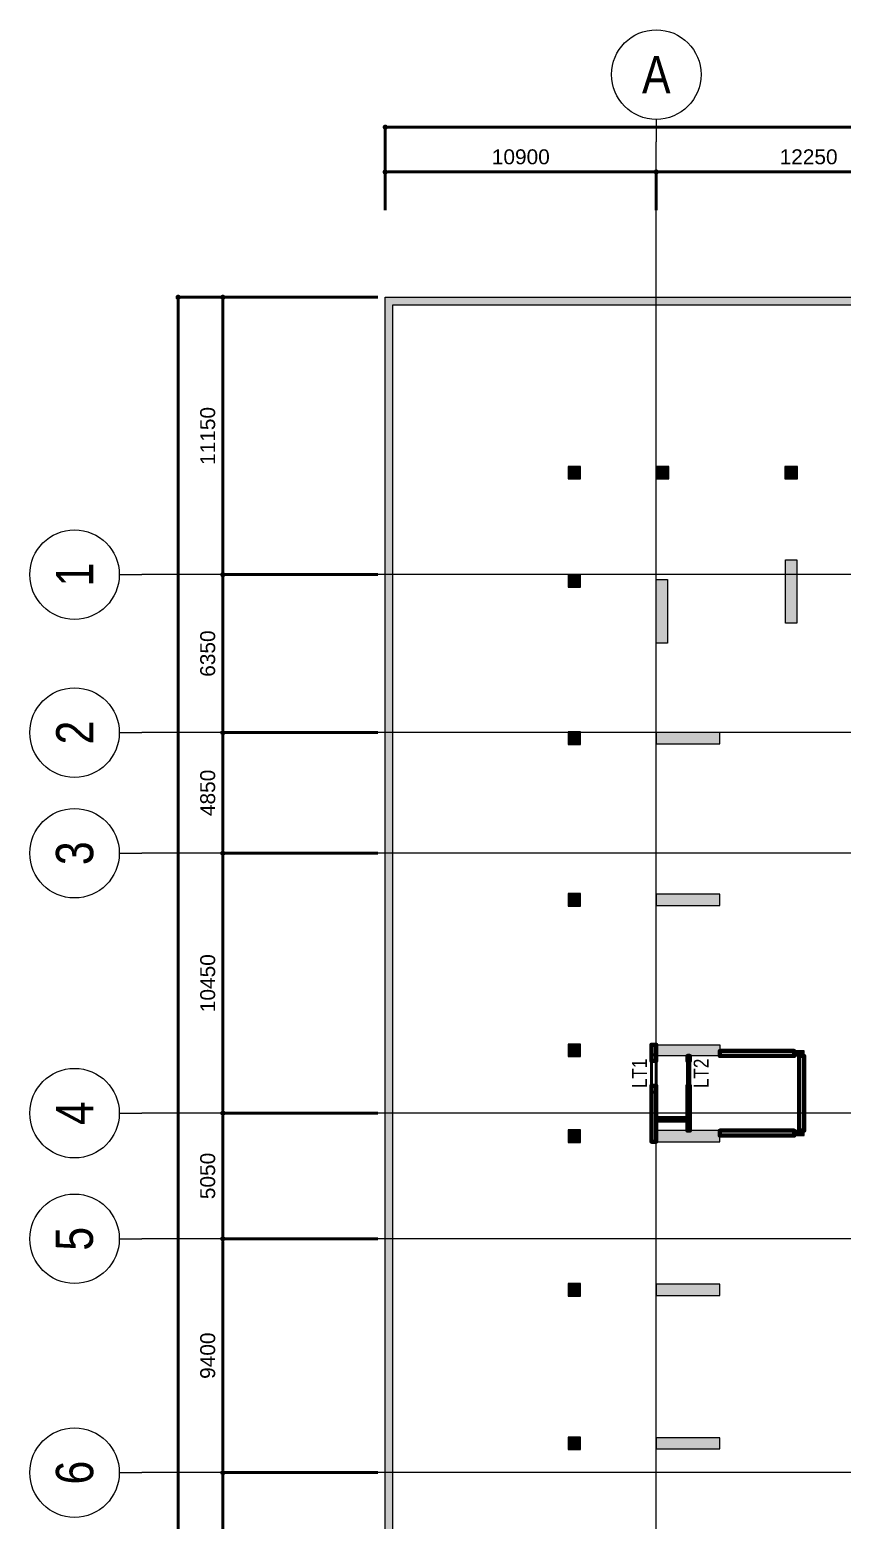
# Model space of a CAD drawing. Header units: millimetres. Extents: x -25197 to 555828, y -17247 to 174153.
# Drawn here: x 177040 to 209713, y 114236 to 174153 of the extents above; entities that cross this region are included whole.
import ezdxf
from ezdxf.enums import TextEntityAlignment as Align

# ---------------------------------------------------------------- set-up
doc = ezdxf.new("R2010")
doc.units = ezdxf.units.MM
doc.header["$LTSCALE"] = 250
doc.linetypes.add('CHG_XX_Cot_Ham 1$0$MB_Luoi truc$0$HTT Hidden 21', pattern=[3, 2, -1])
doc.linetypes.add('CHG_XX_Luoi truc$0$MB_Luoi truc$0$Center101', pattern=[13, 10, -1, 1, -1])
for name, color, linetype, lineweight in [('CHG_XX_Cot_Ham 1$0$Ap0302_PC', 150, 'Continuous', 9), ('CHG_XX_Cot_Ham 1$0$Ap0302_PC @ 1 VP1', 150, 'Continuous', 9), ('CHG_XX_Cot_Ham 1$0$Ap0302_PC @ 1 VP2', 150, 'Continuous', 9), ('CHG_XX_Cot_Ham 1$0$Ap0302_PC @ 1 VP3', 150, 'Continuous', 9), ('CHG_XX_Cot_Ham 1$0$Ap0302_PC @ 1 VPModel', 150, 'Continuous', 9), ('CHG_XX_Cot_Ham 1$0$Ap0302_PC @ 150', 150, 'Continuous', 9), ('CHG_XX_Cot_Ham 1$0$Ap0311_H', 8, 'Continuous', 15), ('CHG_XX_Cot_Ham 1$0$KTV', 47, 'Continuous', 9), ('CHG_XX_Cot_Ham 1$0$MB_Luoi truc$0$Dim 300', 1, 'Continuous', 5), ('CHG_XX_Cot_Ham 1$0$S_Concrete_Cont_2 Normal', 2, 'Continuous', 13), ('CTHEP', 2, 'Continuous', 50), ('MB Ham 1$0$Wall Line', 4, 'Continuous', 70)]:
    doc.layers.add(name, color=color, linetype=linetype, lineweight=lineweight)
for name, color, linetype in [('CHG_XX_Cot_Ham 1$0$MB_Cot ham$0$Concrete Line', 6, 'Continuous'), ('CHG_XX_Cot_Ham 1$0$mb_cot tang 1-3$0$Concrete Line', 6, 'Continuous'), ('CHG_XX_Luoi truc$0$Grid', 34, 'Continuous'), ('CHG_XX_Luoi truc$0$Grid Line', 8, 'CHG_XX_Luoi truc$0$MB_Luoi truc$0$Center101'), ('TEXT', 21, 'Continuous')]:
    doc.layers.add(name, color=color, linetype=linetype)
doc.styles.add('CHG_XX_Cot_Ham 1$0$MB_Luoi truc$0$Arial_C', font='arial.ttf')
doc.styles.add('CHG_XX_Luoi truc$0$MB_Luoi truc$0$Grid A-F$0$VNI-HelveCB', font='VHELVCB_0.TTF')
doc.styles.add('TTP-HelCon', font='VHELVCN_0.TTF')
doc.dimstyles.new('CHG_XX_Cot_Ham 1$0$MB_Luoi truc$0$Dim 300 (A1-A2)', dxfattribs={"dimscale": 300, "dimtxt": 2, "dimasz": 0.7, "dimexe": 0, "dimexo": 1, "dimgap": 1, "dimtad": 1, "dimdec": 0, "dimzin": 12, "dimdsep": 46, "dimtxsty": 'CHG_XX_Cot_Ham 1$0$MB_Luoi truc$0$Arial_C', "dimblk": 'CHG_XX_Cot_Ham 1$0$MB_Luoi truc$0$_Dot', "dimcen": 1, "dimclrd": 256, "dimclre": 256, "dimclrt": 3, "dimadec": 0, "dimazin": 0, "dimtfac": 1, "dimtdec": 0, "dimtix": 1, "dimtmove": 2, "dimatfit": 3, "dimldrblk": 'CHG_XX_Cot_Ham 1$0$MB_Luoi truc$0$HTT Arrow 30', "dimfxl": 1, "dimtolj": 1, "dimtzin": 0, "dimarcsym": 0})

# ---------------------------------------------------------------- blocks, each defined once
blk = doc.blocks.new('*U2170')
at = {"layer": 'CHG_XX_Luoi truc$0$Grid', "lineweight": -2}
blk.add_line((0, 611), (0, 608), dxfattribs=at)
blk.add_circle((0, 617), 6, dxfattribs=at)
at = {"layer": 'CHG_XX_Luoi truc$0$Grid Line'}
blk.add_line((0, 0), (0, 608), dxfattribs=at)
at = {"layer": 'CHG_XX_Luoi truc$0$Grid', "lineweight": -2, "style": 'CHG_XX_Luoi truc$0$MB_Luoi truc$0$Grid A-F$0$VNI-HelveCB'}
for tag, p in [('GRIDSUB', (0, 617)), ('GRID', (0, -9))]:
    blk.add_attdef(tag, text='', height=5, dxfattribs=at).set_placement(p, align=Align.MIDDLE)
blk = doc.blocks.new('*U2171')
at = {"layer": 'CHG_XX_Luoi truc$0$Grid', "lineweight": -2}
blk.add_line((0, 441), (0, 438), dxfattribs=at)
blk.add_circle((0, 447), 6, dxfattribs=at)
at = {"layer": 'CHG_XX_Luoi truc$0$Grid Line'}
blk.add_line((0, 0), (0, 438), dxfattribs=at)
at = {"layer": 'CHG_XX_Luoi truc$0$Grid', "lineweight": -2, "style": 'CHG_XX_Luoi truc$0$MB_Luoi truc$0$Grid A-F$0$VNI-HelveCB'}
for tag, p in [('GRIDSUB', (0, 447)), ('GRID', (0, -9))]:
    blk.add_attdef(tag, text='', height=5, dxfattribs=at).set_placement(p, align=Align.MIDDLE)
blk = doc.blocks.new('CHG_XX_Luoi truc')
at = {"layer": 'CHG_XX_Luoi truc$0$Grid'}
ref = blk.add_blockref('*U2170', (0, -12747), dxfattribs=dict(at, xscale=300, yscale=300, zscale=300))
ref.add_attrib('GRIDSUB', 'A', dxfattribs={"lineweight": -2, "height": 1500, "style": 'CHG_XX_Luoi truc$0$MB_Luoi truc$0$Grid A-F$0$VNI-HelveCB'}).set_placement((0, 172353), align=Align.MIDDLE)
ref = blk.add_blockref('*U2171', (110703, 152250), dxfattribs=dict(at, xscale=300.0000000000013, yscale=300.0000000000013, zscale=300.0000000000013, rotation=90))
ref.add_attrib('GRIDSUB', '1', dxfattribs={"lineweight": -2, "height": 1500, "rotation": 90, "style": 'CHG_XX_Luoi truc$0$MB_Luoi truc$0$Grid A-F$0$VNI-HelveCB'}).set_placement((-23397, 152250), align=Align.MIDDLE)
ref = blk.add_blockref('*U2171', (110703, 145900), dxfattribs=dict(at, xscale=300.0000000000013, yscale=300.0000000000013, zscale=300.0000000000013, rotation=90))
ref.add_attrib('GRIDSUB', '2', dxfattribs={"lineweight": -2, "height": 1500, "rotation": 90, "style": 'CHG_XX_Luoi truc$0$MB_Luoi truc$0$Grid A-F$0$VNI-HelveCB'}).set_placement((-23397, 145900), align=Align.MIDDLE)
ref = blk.add_blockref('*U2171', (110703, 141050), dxfattribs=dict(at, xscale=300.0000000000013, yscale=300.0000000000013, zscale=300.0000000000013, rotation=90))
ref.add_attrib('GRIDSUB', '3', dxfattribs={"lineweight": -2, "height": 1500, "rotation": 90, "style": 'CHG_XX_Luoi truc$0$MB_Luoi truc$0$Grid A-F$0$VNI-HelveCB'}).set_placement((-23397, 141050), align=Align.MIDDLE)
ref = blk.add_blockref('*U2171', (110703, 130600), dxfattribs=dict(at, xscale=300.0000000000013, yscale=300.0000000000013, zscale=300.0000000000013, rotation=90))
ref.add_attrib('GRIDSUB', '4', dxfattribs={"lineweight": -2, "height": 1500, "rotation": 90, "style": 'CHG_XX_Luoi truc$0$MB_Luoi truc$0$Grid A-F$0$VNI-HelveCB'}).set_placement((-23397, 130600), align=Align.MIDDLE)
ref = blk.add_blockref('*U2171', (110703, 125550), dxfattribs=dict(at, xscale=300.0000000000013, yscale=300.0000000000013, zscale=300.0000000000013, rotation=90))
ref.add_attrib('GRIDSUB', '5', dxfattribs={"lineweight": -2, "height": 1500, "rotation": 90, "style": 'CHG_XX_Luoi truc$0$MB_Luoi truc$0$Grid A-F$0$VNI-HelveCB'}).set_placement((-23397, 125550), align=Align.MIDDLE)
ref = blk.add_blockref('*U2171', (110703, 116150), dxfattribs=dict(at, xscale=300.0000000000013, yscale=300.0000000000013, zscale=300.0000000000013, rotation=90))
ref.add_attrib('GRIDSUB', '6', dxfattribs={"lineweight": -2, "height": 1500, "rotation": 90, "style": 'CHG_XX_Luoi truc$0$MB_Luoi truc$0$Grid A-F$0$VNI-HelveCB'}).set_placement((-23397, 116150), align=Align.MIDDLE)
blk = doc.blocks.new('CHG_XX_Cot_Ham 1$0$MB_Luoi truc$0$_Dot')
at = {"color": 0, "linetype": 'ByBlock', "lineweight": -2}
blk.add_line((-0.5, 0), (-1, 0), dxfattribs=at)
at = {"color": 0, "linetype": 'ByBlock', "const_width": 0.5}
blk.add_lwpolyline([(-0.25, 0, 1), (0.25, 0, 1)], format="xyb", close=True, dxfattribs=at)
blk = doc.blocks.new('*D2235')
at = {"layer": 'CHG_XX_Cot_Ham 1$0$MB_Luoi truc$0$Dim 300', "lineweight": -2, "transparency": 16777216}
for p, q in [((-10900, 166908), (-10900, 168437)), ((-10690, 168437), (-210, 168437)), ((0, 166908), (0, 168437))]:
    blk.add_line(p, q, dxfattribs=at)
at = {"layer": 'Defpoints', "color": 0, "transparency": 16777216}
for p in [(0, 168437), (-10900, 166608), (0, 166608)]:
    blk.add_point(p, dxfattribs=at)
at = {"layer": 'CHG_XX_Cot_Ham 1$0$MB_Luoi truc$0$Dim 300', "lineweight": -2, "transparency": 16777216, "xscale": 210, "yscale": 210, "zscale": 210, "rotation": 180}
blk.add_blockref('CHG_XX_Cot_Ham 1$0$MB_Luoi truc$0$_Dot', (-10900, 168437), dxfattribs=at)
at = {"layer": 'CHG_XX_Cot_Ham 1$0$MB_Luoi truc$0$Dim 300', "lineweight": -2, "transparency": 16777216, "xscale": 210, "yscale": 210, "zscale": 210}
blk.add_blockref('CHG_XX_Cot_Ham 1$0$MB_Luoi truc$0$_Dot', (0, 168437), dxfattribs=at)
at = {"layer": 'CHG_XX_Cot_Ham 1$0$MB_Luoi truc$0$Dim 300', "color": 3, "transparency": 16777216, "insert": (-5450, 169043), "char_height": 600, "attachment_point": 5, "style": 'CHG_XX_Cot_Ham 1$0$MB_Luoi truc$0$Arial_C'}
blk.add_mtext('\\A1;10900', dxfattribs=at)
blk = doc.blocks.new('CHG_XX_Cot_Ham 1$0$MB_Luoi truc$0$HTT Arrow 30')
blk.add_hatch(color=256).paths.add_polyline_path([(-2.5, 0.375), (-2.5, -0.375), (0, 0)])
at = {"color": 0, "linetype": 'ByBlock', "lineweight": -2}
for p, q in [((0, 0), (-2.5, 0.375)), ((-2.5, -0.375), (-2.5, 0.375)), ((0, 0), (-2.5, -0.375))]:
    blk.add_line(p, q, dxfattribs=at)
blk = doc.blocks.new('*D2200')
at = {"layer": 'CHG_XX_Cot_Ham 1$0$MB_Luoi truc$0$Dim 300', "lineweight": -2, "transparency": 16777216}
for p, q in [((0, 166908), (0, 168437)), ((210, 168437), (12040, 168437)), ((12250, 166908), (12250, 168437))]:
    blk.add_line(p, q, dxfattribs=at)
at = {"layer": 'Defpoints', "color": 0, "transparency": 16777216}
for p in [(12250, 168437), (0, 166608), (12250, 166608)]:
    blk.add_point(p, dxfattribs=at)
at = {"layer": 'CHG_XX_Cot_Ham 1$0$MB_Luoi truc$0$Dim 300', "lineweight": -2, "transparency": 16777216, "xscale": 210, "yscale": 210, "zscale": 210, "rotation": 180}
blk.add_blockref('CHG_XX_Cot_Ham 1$0$MB_Luoi truc$0$_Dot', (0, 168437), dxfattribs=at)
at = {"layer": 'CHG_XX_Cot_Ham 1$0$MB_Luoi truc$0$Dim 300', "lineweight": -2, "transparency": 16777216, "xscale": 210, "yscale": 210, "zscale": 210}
blk.add_blockref('CHG_XX_Cot_Ham 1$0$MB_Luoi truc$0$_Dot', (12250, 168437), dxfattribs=at)
at = {"layer": 'CHG_XX_Cot_Ham 1$0$MB_Luoi truc$0$Dim 300', "color": 3, "transparency": 16777216, "insert": (6125, 169043), "char_height": 600, "attachment_point": 5, "style": 'CHG_XX_Cot_Ham 1$0$MB_Luoi truc$0$Arial_C'}
blk.add_mtext('\\A1;12250', dxfattribs=at)
blk = doc.blocks.new('*D2212')
at = {"layer": 'CHG_XX_Cot_Ham 1$0$MB_Luoi truc$0$Dim 300', "lineweight": -2, "transparency": 16777216}
for p, q in [((-10900, 166908), (-10900, 170237)), ((105840, 170237), (-10690, 170237)), ((106050, 166908), (106050, 170237))]:
    blk.add_line(p, q, dxfattribs=at)
at = {"layer": 'Defpoints', "color": 0, "transparency": 16777216}
for p in [(-10900, 170237), (-10900, 166608), (106050, 166608)]:
    blk.add_point(p, dxfattribs=at)
at = {"layer": 'CHG_XX_Cot_Ham 1$0$MB_Luoi truc$0$Dim 300', "lineweight": -2, "transparency": 16777216, "xscale": 210, "yscale": 210, "zscale": 210, "rotation": 180}
blk.add_blockref('CHG_XX_Cot_Ham 1$0$MB_Luoi truc$0$_Dot', (-10900, 170237), dxfattribs=at)
at = {"layer": 'CHG_XX_Cot_Ham 1$0$MB_Luoi truc$0$Dim 300', "lineweight": -2, "transparency": 16777216, "xscale": 210, "yscale": 210, "zscale": 210}
blk.add_blockref('CHG_XX_Cot_Ham 1$0$MB_Luoi truc$0$_Dot', (106050, 170237), dxfattribs=at)
at = {"layer": 'CHG_XX_Cot_Ham 1$0$MB_Luoi truc$0$Dim 300', "color": 3, "transparency": 16777216, "insert": (47575, 170843), "char_height": 600, "attachment_point": 5, "style": 'CHG_XX_Cot_Ham 1$0$MB_Luoi truc$0$Arial_C'}
blk.add_mtext('\\A1;116950', dxfattribs=at)
blk = doc.blocks.new('*D2213')
at = {"layer": 'CHG_XX_Cot_Ham 1$0$MB_Luoi truc$0$Dim 300', "lineweight": -2, "transparency": 16777216}
for p, q in [((-11200, 163400), (-17432, 163400)), ((-17432, 163190), (-17432, 152460)), ((-11200, 152250), (-17432, 152250))]:
    blk.add_line(p, q, dxfattribs=at)
at = {"layer": 'Defpoints', "color": 0, "transparency": 16777216}
for p in [(-10900, 163400), (-17432, 152250), (-10900, 152250)]:
    blk.add_point(p, dxfattribs=at)
at = {"layer": 'CHG_XX_Cot_Ham 1$0$MB_Luoi truc$0$Dim 300', "lineweight": -2, "transparency": 16777216, "xscale": 210, "yscale": 210, "zscale": 210}
for p, rotation in [((-17432, 163400), 90), ((-17432, 152250), 270)]:
    blk.add_blockref('CHG_XX_Cot_Ham 1$0$MB_Luoi truc$0$_Dot', p, dxfattribs=dict(at, rotation=rotation))
at = {"layer": 'CHG_XX_Cot_Ham 1$0$MB_Luoi truc$0$Dim 300', "color": 3, "transparency": 16777216, "insert": (-18039, 157825), "char_height": 600, "attachment_point": 5, "rotation": 90, "style": 'CHG_XX_Cot_Ham 1$0$MB_Luoi truc$0$Arial_C'}
blk.add_mtext('\\A1;11150', dxfattribs=at)
blk = doc.blocks.new('*D2214')
at = {"layer": 'CHG_XX_Cot_Ham 1$0$MB_Luoi truc$0$Dim 300', "lineweight": -2, "transparency": 16777216}
for p, q in [((-11200, 152250), (-17432, 152250)), ((-17432, 152040), (-17432, 146110)), ((-11200, 145900), (-17432, 145900))]:
    blk.add_line(p, q, dxfattribs=at)
at = {"layer": 'Defpoints', "color": 0, "transparency": 16777216}
for p in [(-10900, 152250), (-17432, 145900), (-10900, 145900)]:
    blk.add_point(p, dxfattribs=at)
at = {"layer": 'CHG_XX_Cot_Ham 1$0$MB_Luoi truc$0$Dim 300', "lineweight": -2, "transparency": 16777216, "xscale": 210, "yscale": 210, "zscale": 210}
for p, rotation in [((-17432, 152250), 90), ((-17432, 145900), 270)]:
    blk.add_blockref('CHG_XX_Cot_Ham 1$0$MB_Luoi truc$0$_Dot', p, dxfattribs=dict(at, rotation=rotation))
at = {"layer": 'CHG_XX_Cot_Ham 1$0$MB_Luoi truc$0$Dim 300', "color": 3, "transparency": 16777216, "insert": (-18039, 149075), "char_height": 600, "attachment_point": 5, "rotation": 90, "style": 'CHG_XX_Cot_Ham 1$0$MB_Luoi truc$0$Arial_C'}
blk.add_mtext('\\A1;6350', dxfattribs=at)
blk = doc.blocks.new('*D2215')
at = {"layer": 'CHG_XX_Cot_Ham 1$0$MB_Luoi truc$0$Dim 300', "lineweight": -2, "transparency": 16777216}
for p, q in [((-11200, 145900), (-17432, 145900)), ((-17432, 145690), (-17432, 141260)), ((-11200, 141050), (-17432, 141050))]:
    blk.add_line(p, q, dxfattribs=at)
at = {"layer": 'Defpoints', "color": 0, "transparency": 16777216}
for p in [(-10900, 145900), (-17432, 141050), (-10900, 141050)]:
    blk.add_point(p, dxfattribs=at)
at = {"layer": 'CHG_XX_Cot_Ham 1$0$MB_Luoi truc$0$Dim 300', "lineweight": -2, "transparency": 16777216, "xscale": 210, "yscale": 210, "zscale": 210}
for p, rotation in [((-17432, 145900), 90), ((-17432, 141050), 270)]:
    blk.add_blockref('CHG_XX_Cot_Ham 1$0$MB_Luoi truc$0$_Dot', p, dxfattribs=dict(at, rotation=rotation))
at = {"layer": 'CHG_XX_Cot_Ham 1$0$MB_Luoi truc$0$Dim 300', "color": 3, "transparency": 16777216, "insert": (-18039, 143475), "char_height": 600, "attachment_point": 5, "rotation": 90, "style": 'CHG_XX_Cot_Ham 1$0$MB_Luoi truc$0$Arial_C'}
blk.add_mtext('\\A1;4850', dxfattribs=at)
blk = doc.blocks.new('*D2216')
at = {"layer": 'CHG_XX_Cot_Ham 1$0$MB_Luoi truc$0$Dim 300', "lineweight": -2, "transparency": 16777216}
for p, q in [((-11200, 141050), (-17432, 141050)), ((-17432, 140840), (-17432, 130810)), ((-11200, 130600), (-17432, 130600))]:
    blk.add_line(p, q, dxfattribs=at)
at = {"layer": 'Defpoints', "color": 0, "transparency": 16777216}
for p in [(-10900, 141050), (-17432, 130600), (-10900, 130600)]:
    blk.add_point(p, dxfattribs=at)
at = {"layer": 'CHG_XX_Cot_Ham 1$0$MB_Luoi truc$0$Dim 300', "lineweight": -2, "transparency": 16777216, "xscale": 210, "yscale": 210, "zscale": 210}
for p, rotation in [((-17432, 141050), 90), ((-17432, 130600), 270)]:
    blk.add_blockref('CHG_XX_Cot_Ham 1$0$MB_Luoi truc$0$_Dot', p, dxfattribs=dict(at, rotation=rotation))
at = {"layer": 'CHG_XX_Cot_Ham 1$0$MB_Luoi truc$0$Dim 300', "color": 3, "transparency": 16777216, "insert": (-18039, 135825), "char_height": 600, "attachment_point": 5, "rotation": 90, "style": 'CHG_XX_Cot_Ham 1$0$MB_Luoi truc$0$Arial_C'}
blk.add_mtext('\\A1;10450', dxfattribs=at)
blk = doc.blocks.new('*D2217')
at = {"layer": 'CHG_XX_Cot_Ham 1$0$MB_Luoi truc$0$Dim 300', "lineweight": -2, "transparency": 16777216}
for p, q in [((-11200, 130600), (-17432, 130600)), ((-17432, 130390), (-17432, 125760)), ((-11200, 125550), (-17432, 125550))]:
    blk.add_line(p, q, dxfattribs=at)
at = {"layer": 'Defpoints', "color": 0, "transparency": 16777216}
for p in [(-10900, 130600), (-17432, 125550), (-10900, 125550)]:
    blk.add_point(p, dxfattribs=at)
at = {"layer": 'CHG_XX_Cot_Ham 1$0$MB_Luoi truc$0$Dim 300', "lineweight": -2, "transparency": 16777216, "xscale": 210, "yscale": 210, "zscale": 210}
for p, rotation in [((-17432, 130600), 90), ((-17432, 125550), 270)]:
    blk.add_blockref('CHG_XX_Cot_Ham 1$0$MB_Luoi truc$0$_Dot', p, dxfattribs=dict(at, rotation=rotation))
at = {"layer": 'CHG_XX_Cot_Ham 1$0$MB_Luoi truc$0$Dim 300', "color": 3, "transparency": 16777216, "insert": (-18039, 128075), "char_height": 600, "attachment_point": 5, "rotation": 90, "style": 'CHG_XX_Cot_Ham 1$0$MB_Luoi truc$0$Arial_C'}
blk.add_mtext('\\A1;5050', dxfattribs=at)
blk = doc.blocks.new('*D2218')
at = {"layer": 'CHG_XX_Cot_Ham 1$0$MB_Luoi truc$0$Dim 300', "lineweight": -2, "transparency": 16777216}
for p, q in [((-11200, 125550), (-17432, 125550)), ((-17432, 125340), (-17432, 116360)), ((-11200, 116150), (-17432, 116150))]:
    blk.add_line(p, q, dxfattribs=at)
at = {"layer": 'Defpoints', "color": 0, "transparency": 16777216}
for p in [(-10900, 125550), (-17432, 116150), (-10900, 116150)]:
    blk.add_point(p, dxfattribs=at)
at = {"layer": 'CHG_XX_Cot_Ham 1$0$MB_Luoi truc$0$Dim 300', "lineweight": -2, "transparency": 16777216, "xscale": 210, "yscale": 210, "zscale": 210}
for p, rotation in [((-17432, 125550), 90), ((-17432, 116150), 270)]:
    blk.add_blockref('CHG_XX_Cot_Ham 1$0$MB_Luoi truc$0$_Dot', p, dxfattribs=dict(at, rotation=rotation))
at = {"layer": 'CHG_XX_Cot_Ham 1$0$MB_Luoi truc$0$Dim 300', "color": 3, "transparency": 16777216, "insert": (-18039, 120850), "char_height": 600, "attachment_point": 5, "rotation": 90, "style": 'CHG_XX_Cot_Ham 1$0$MB_Luoi truc$0$Arial_C'}
blk.add_mtext('\\A1;9400', dxfattribs=at)
blk = doc.blocks.new('*D2219')
at = {"layer": 'CHG_XX_Cot_Ham 1$0$MB_Luoi truc$0$Dim 300', "lineweight": -2, "transparency": 16777216}
for p, q in [((-11200, 116150), (-17432, 116150)), ((-17432, 115940), (-17432, 106960)), ((-11200, 106750), (-17432, 106750))]:
    blk.add_line(p, q, dxfattribs=at)
at = {"layer": 'Defpoints', "color": 0, "transparency": 16777216}
for p in [(-10900, 116150), (-17432, 106750), (-10900, 106750)]:
    blk.add_point(p, dxfattribs=at)
at = {"layer": 'CHG_XX_Cot_Ham 1$0$MB_Luoi truc$0$Dim 300', "lineweight": -2, "transparency": 16777216, "xscale": 210, "yscale": 210, "zscale": 210}
for p, rotation in [((-17432, 116150), 90), ((-17432, 106750), 270)]:
    blk.add_blockref('CHG_XX_Cot_Ham 1$0$MB_Luoi truc$0$_Dot', p, dxfattribs=dict(at, rotation=rotation))
at = {"layer": 'CHG_XX_Cot_Ham 1$0$MB_Luoi truc$0$Dim 300', "color": 3, "transparency": 16777216, "insert": (-18039, 111450), "char_height": 600, "attachment_point": 5, "rotation": 90, "style": 'CHG_XX_Cot_Ham 1$0$MB_Luoi truc$0$Arial_C'}
blk.add_mtext('\\A1;9400', dxfattribs=at)
blk = doc.blocks.new('*D2233')
at = {"layer": 'CHG_XX_Cot_Ham 1$0$MB_Luoi truc$0$Dim 300', "lineweight": -2, "transparency": 16777216}
for p, q in [((-11200, 163400), (-19232, 163400)), ((-19232, -8790), (-19232, 163190)), ((-11200, -9000), (-19232, -9000))]:
    blk.add_line(p, q, dxfattribs=at)
at = {"layer": 'Defpoints', "color": 0, "transparency": 16777216}
for p in [(-19232, 163400), (-10900, 163400), (-10900, -9000)]:
    blk.add_point(p, dxfattribs=at)
at = {"layer": 'CHG_XX_Cot_Ham 1$0$MB_Luoi truc$0$Dim 300', "lineweight": -2, "transparency": 16777216, "xscale": 210, "yscale": 210, "zscale": 210}
for p, rotation in [((-19232, 163400), 90), ((-19232, -9000), 270)]:
    blk.add_blockref('CHG_XX_Cot_Ham 1$0$MB_Luoi truc$0$_Dot', p, dxfattribs=dict(at, rotation=rotation))
at = {"layer": 'CHG_XX_Cot_Ham 1$0$MB_Luoi truc$0$Dim 300', "color": 3, "transparency": 16777216, "insert": (-19839, 77200), "char_height": 600, "attachment_point": 5, "rotation": 90, "style": 'CHG_XX_Cot_Ham 1$0$MB_Luoi truc$0$Arial_C'}
blk.add_mtext('\\A1;172400', dxfattribs=at)
blk = doc.blocks.new('*U2304')
at = {"layer": 'CHG_XX_Cot_Ham 1$0$Ap0302_PC @ 1 VP1'}
h = blk.add_hatch(color=256, dxfattribs=at)
h.dxf.hatch_style = 1
h.paths.add_polyline_path([(450, 0), (0, 0), (0, -2550), (450, -2550)])
at = {"layer": 'CHG_XX_Cot_Ham 1$0$Ap0302_PC @ 1 VP2'}
h = blk.add_hatch(color=256, dxfattribs=at)
h.dxf.hatch_style = 1
h.paths.add_polyline_path([(450, 0), (0, 0), (0, -2550), (450, -2550)])
at = {"layer": 'CHG_XX_Cot_Ham 1$0$Ap0302_PC @ 1 VP3'}
h = blk.add_hatch(color=256, dxfattribs=at)
h.dxf.hatch_style = 1
h.paths.add_polyline_path([(450, 0), (0, 0), (0, -2550), (450, -2550)])
at = {"layer": 'CHG_XX_Cot_Ham 1$0$Ap0302_PC @ 1 VPModel'}
h = blk.add_hatch(color=256, dxfattribs=at)
h.dxf.hatch_style = 1
h.paths.add_polyline_path([(450, 0), (0, 0), (0, -2550), (450, -2550)])
at = {"layer": 'CHG_XX_Cot_Ham 1$0$Ap0302_PC @ 150'}
h = blk.add_hatch(color=256, dxfattribs=at)
h.dxf.hatch_style = 1
h.paths.add_polyline_path([(450, 0), (0, 0), (0, -2550), (450, -2550)])
blk = doc.blocks.new('CHG_XX_Cot_Ham 1$0$Block A_C450x2250')
at = {"layer": 'CHG_XX_Cot_Ham 1$0$Ap0302_PC'}
blk.add_lwpolyline([(450, -2550), (0, -2550), (0, 0), (450, 0)], close=True, dxfattribs=at)
blk.add_blockref('*U2304', (0, 0), dxfattribs=at)
blk = doc.blocks.new('*U2306')
at = {"layer": 'CHG_XX_Cot_Ham 1$0$Ap0302_PC @ 1 VP1'}
h = blk.add_hatch(color=3, dxfattribs=at)
h.dxf.hatch_style = 1
h.paths.add_polyline_path([(-250, -250), (-250, 250), (250, 250), (250, -250)])
at = {"layer": 'CHG_XX_Cot_Ham 1$0$Ap0302_PC @ 1 VP2'}
h = blk.add_hatch(color=3, dxfattribs=at)
h.dxf.hatch_style = 1
h.paths.add_polyline_path([(-250, -250), (-250, 250), (250, 250), (250, -250)])
at = {"layer": 'CHG_XX_Cot_Ham 1$0$Ap0302_PC @ 1 VP3'}
h = blk.add_hatch(color=3, dxfattribs=at)
h.dxf.hatch_style = 1
h.paths.add_polyline_path([(-250, -250), (-250, 250), (250, 250), (250, -250)])
at = {"layer": 'CHG_XX_Cot_Ham 1$0$Ap0302_PC @ 1 VPModel'}
h = blk.add_hatch(color=3, dxfattribs=at)
h.dxf.hatch_style = 1
h.paths.add_polyline_path([(-250, -250), (-250, 250), (250, 250), (250, -250)])
at = {"layer": 'CHG_XX_Cot_Ham 1$0$Ap0302_PC @ 150'}
h = blk.add_hatch(color=3, dxfattribs=at)
h.dxf.hatch_style = 1
h.paths.add_polyline_path([(-250, -250), (-250, 250), (250, 250), (250, -250)])
blk = doc.blocks.new('CHG_XX_Cot_Ham 1$0$500x500')
at = {"layer": 'CHG_XX_Cot_Ham 1$0$Ap0302_PC'}
blk.add_lwpolyline([(250, -250), (250, 250), (-250, 250), (-250, -250)], close=True, dxfattribs=at)
blk.add_blockref('*U2306', (0, 0), dxfattribs=at)
blk = doc.blocks.new('*U1291')
at = {"layer": 'MB Ham 1$0$Wall Line'}
blk.add_lwpolyline([(0, -650), (0, 0), (-200, 0), (-200, -650)], close=True, dxfattribs=at)
blk = doc.blocks.new('*U1292')
at = {"layer": 'MB Ham 1$0$Wall Line'}
blk.add_lwpolyline([(0, -2250), (0, 0), (-200, 0), (-200, -2250)], close=True, dxfattribs=at)
blk = doc.blocks.new('*U1110')
at = {"layer": 'MB Ham 1$0$Wall Line'}
blk.add_lwpolyline([(0, -200), (0, 0), (-100, 0), (-100, -200)], close=True, dxfattribs=at)
blk = doc.blocks.new('*U1111')
at = {"layer": 'MB Ham 1$0$Wall Line'}
blk.add_lwpolyline([(0, -1800), (0, 0), (-100, 0), (-100, -1800)], close=True, dxfattribs=at)
blk = doc.blocks.new('*U1112')
at = {"layer": 'MB Ham 1$0$Wall Line'}
blk.add_lwpolyline([(1250, 0), (0, 0), (0, -100), (1250, -100)], close=True, dxfattribs=at)
blk = doc.blocks.new('*U1268')
at = {"layer": 'MB Ham 1$0$Wall Line'}
blk.add_lwpolyline([(3000, 0), (0, 0), (0, -200), (3000, -200)], close=True, dxfattribs=at)
blk = doc.blocks.new('*U1107')
at = {"layer": 'MB Ham 1$0$Wall Line'}
blk.add_lwpolyline([(0, -3000), (0, 0), (-200, 0), (-200, -3000)], close=True, dxfattribs=at)
blk = doc.blocks.new('CHG_XX_Cot_Ham 1')
at = {"layer": 'CHG_XX_Cot_Ham 1$0$Ap0311_H'}
h = blk.add_hatch(color=256, dxfattribs=at)
h.dxf.hatch_style = 1
h.paths.add_polyline_path([(99639.2, 163400), (-10900, 163400), (-10900, 85450), (-300, 85450), (-300, 84050), (32350, 84050), (32350, -9000), (103575.5, -9000), (106050, -6022), (106050, 158254.3)])
h.paths.add_polyline_path([(99533.7, 163100), (105750, 158110.4), (105750, 90450), (105650, 90450), (105650, 90450), (105750, 90450), (105750, 13850), (105750, 13825.9), (105750, -5913.6), (103434.7, -8700), (93600, -8700), (32650, -8700), (32650, 84350), (0, 84350), (0, 85750), (-10600, 85750), (-10600, 163100), (93600, 163100)], flags=16)
at = {"layer": 'CHG_XX_Cot_Ham 1$0$KTV'}
h = blk.add_hatch(color=256, dxfattribs=at)
h.dxf.hatch_style = 1
h.paths.add_polyline_path([(5550, 133100), (5550, 132900), (5950, 132900), (5950, 133100)])
h = blk.add_hatch(color=256, dxfattribs=at)
h.dxf.hatch_style = 1
h.paths.add_polyline_path([(5550, 129900), (5550, 129700), (5950, 129700), (5950, 129900)])
at = {"layer": 'CHG_XX_Cot_Ham 1$0$Ap0302_PC'}
blk.add_lwpolyline([(32350, 84050), (-300, 84050), (-300, 85450), (-10900, 85450), (-10900, 163400), (99639.2, 163400), (106050, 158254.3), (106050, -6022), (103575.5, -9000), (32350, -9000)], close=True, dxfattribs=at)
blk.add_lwpolyline([(105750, 90444), (105750, -5913.6), (103434.7, -8700), (32650, -8700), (32650, 84350), (0, 84350), (0, 85750), (-10600, 85750), (-10600, 163100), (99533.7, 163100), (105750, 158110.4), (105750, 127475.9)], dxfattribs=at)
at = {"layer": 'CHG_XX_Cot_Ham 1$0$KTV'}
for points in [[(5550, 133100), (5550, 132900), (5950, 132900), (5950, 133100)], [(5550, 129900), (5550, 129700), (5950, 129700), (5950, 129900)]]:
    blk.add_lwpolyline(points, close=True, dxfattribs=at)
at = {"layer": 'CHG_XX_Cot_Ham 1$0$MB_Cot ham$0$Concrete Line', "linetype": 'CHG_XX_Cot_Ham 1$0$MB_Luoi truc$0$HTT Hidden 21'}
blk.add_lwpolyline([(99639.2, 163400), (106050, 158254.3), (106050, -6022), (103575.5, -9000), (32350, -9000), (32350, 84050), (-300, 84050), (-300, 85450), (-10900, 85450), (-10900, 163400)], close=True, dxfattribs=at)
at = {"layer": 'CHG_XX_Cot_Ham 1$0$Ap0302_PC'}
for p in [(5200, 152850), (0, 152050)]:
    blk.add_blockref('CHG_XX_Cot_Ham 1$0$Block A_C450x2250', p, dxfattribs=at)
at = {"layer": 'CHG_XX_Cot_Ham 1$0$Ap0302_PC', "xscale": -1, "rotation": 90}
for p in [(0, 145900), (0, 139400), (0, 129900), (0, 123725), (0, 117550)]:
    blk.add_blockref('CHG_XX_Cot_Ham 1$0$Block A_C450x2250', p, dxfattribs=at)
at = {"layer": 'CHG_XX_Cot_Ham 1$0$Ap0302_PC', "rotation": 90}
blk.add_blockref('CHG_XX_Cot_Ham 1$0$Block A_C450x2250', (0, 132900), dxfattribs=at)
at = {"layer": 'CHG_XX_Cot_Ham 1$0$mb_cot tang 1-3$0$Concrete Line'}
blk.add_blockref('CHG_XX_Luoi truc', (0, 0), dxfattribs=at)
at = {"layer": 'CHG_XX_Cot_Ham 1$0$S_Concrete_Cont_2 Normal'}
for p in [(-3300, 156347.9), (250, 156350), (5425, 156350), (-3300, 152000), (-3300, 145675), (-3298.6, 139175), (-3300, 133125), (-3300, 129675), (-3300, 123497.9), (-3300, 117322.9)]:
    blk.add_blockref('CHG_XX_Cot_Ham 1$0$500x500', p, dxfattribs=at)
at = {"layer": 'CHG_XX_Cot_Ham 1$0$MB_Luoi truc$0$Dim 300'}
for base, p1, p2, picture, middle in [((-10900, 170237), (106050, 166608.3), (-10900, 166608.3), '*D2212', (47575, 170843.4)), ((0, 168437), (-10900, 166608.3), (0, 166608.3), '*D2235', (-5450, 169043.4)), ((12250, 168437), (0, 166608.3), (12250, 166608.3), '*D2200', (6125, 169043.4))]:
    dim = blk.add_linear_dim(base=base, p1=p1, p2=p2, dimstyle='CHG_XX_Cot_Ham 1$0$MB_Luoi truc$0$Dim 300 (A1-A2)', dxfattribs=at)
    dim.commit()
    dim.dimension.update_dxf_attribs({"geometry": picture, "text_midpoint": middle})
for base, p1, p2, picture, middle in [((-19232.2, 163400), (-10900, -9000), (-10900, 163400), '*D2233', (-19838.5, 77200)), ((-17432.2, 152250), (-10900, 163400), (-10900, 152250), '*D2213', (-18038.5, 157825)), ((-17432.2, 145900), (-10900, 152250), (-10900, 145900), '*D2214', (-18038.7, 149075)), ((-17432.2, 141050), (-10900, 145900), (-10900, 141050), '*D2215', (-18038.5, 143475)), ((-17432.2, 130600), (-10900, 141050), (-10900, 130600), '*D2216', (-18038.5, 135825)), ((-17432.2, 125550), (-10900, 130600), (-10900, 125550), '*D2217', (-18038.5, 128075)), ((-17432.2, 116150), (-10900, 125550), (-10900, 116150), '*D2218', (-18038.5, 120850)), ((-17432.2, 106750), (-10900, 116150), (-10900, 106750), '*D2219', (-18038.5, 111450))]:
    dim = blk.add_linear_dim(base=base, p1=p1, p2=p2, angle=90, dimstyle='CHG_XX_Cot_Ham 1$0$MB_Luoi truc$0$Dim 300 (A1-A2)', dxfattribs=at)
    dim.commit()
    dim.dimension.update_dxf_attribs({"geometry": picture, "text_midpoint": middle})

msp = doc.modelspace()

# ---------------------------------------------------------------- linework, layer by layer
at = {"layer": 'CTHEP'}
for points in [[(202036.88323, 132950.00001), (202236.88323, 132950.00001), (202236.88323, 131450.00001), (202036.88323, 131450.00001)], [(203486.88323, 132900.00001), (203586.88323, 132900.00001), (203586.88323, 131400.00001), (203486.88323, 131400.00001)]]:
    msp.add_lwpolyline(points, close=True, dxfattribs=at)

# ---------------------------------------------------------------- block references
msp.add_blockref('CHG_XX_Cot_Ham 1', (202236.88323, 0), dxfattribs=at)
at = {"layer": 'MB Ham 1$0$Wall Line'}
for name, p in [('*U1291', (202236.88323, 133350.00001)), ('*U1268', (204786.88323, 133100.00001)), ('*U1110', (203586.88323, 132900.00001)), ('*U1107', (208186.88323, 132900.00001)), ('*U1292', (202236.88323, 131700.00001)), ('*U1111', (203586.88323, 131700.00001)), ('*U1112', (202236.88323, 130400.00001)), ('*U1268', (204786.88323, 129900.00001))]:
    msp.add_blockref(name, p, dxfattribs=at)
at = {"layer": 'MB Ham 1$0$Wall Line', "xscale": -1}
for name, p in [('*U1291', (202036.88323, 133350.00001)), ('*U1110', (203486.88323, 132900.00001)), ('*U1107', (207986.88323, 132900.00001)), ('*U1292', (202036.88323, 131700.00001)), ('*U1111', (203486.88323, 131700.00001))]:
    msp.add_blockref(name, p, dxfattribs=at)
at = {"layer": 'MB Ham 1$0$Wall Line', "xscale": -1, "rotation": 180}
for name, p in [('*U1268', (204786.88323, 132900.00001)), ('*U1112', (202236.88323, 130300.00001)), ('*U1268', (204786.88323, 129700.00001))]:
    msp.add_blockref(name, p, dxfattribs=at)

# ---------------------------------------------------------------- texts
at = {"layer": 'TEXT', "style": 'TTP-HelCon'}
for s, p in [('LT1', (202036.88323, 132200.00001)), ('LT2', (204522.75129, 132200.00001))]:
    msp.add_text(s, height=600, rotation=90, dxfattribs=at).set_placement(p, align=Align.BOTTOM_CENTER)

doc.saveas('drawing.dxf')
